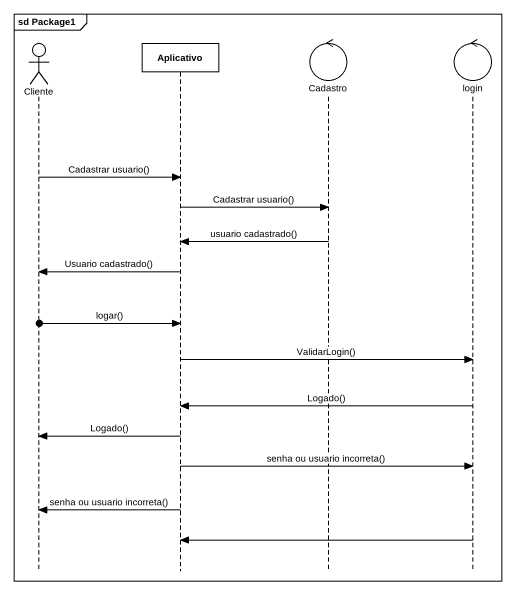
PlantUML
@startuml
mainframe sd Package1
hide footbox
actor Cliente
participant Aplicativo
control Cadastro
control login

Cliente -> Aplicativo : Cadastrar usuario()
Aplicativo -> Cadastro : Cadastrar usuario()
Cadastro -> Aplicativo : usuario cadastrado()
Aplicativo -> Cliente : Usuario cadastrado()
[o-> Aplicativo : logar()
Aplicativo -> login : ValidarLogin()
login -> Aplicativo : Logado()
Aplicativo -> Cliente : Logado()
Aplicativo -> login : senha ou usuario incorreta()
Aplicativo -> Cliente : senha ou usuario incorreta()
login -> Aplicativo
@enduml
